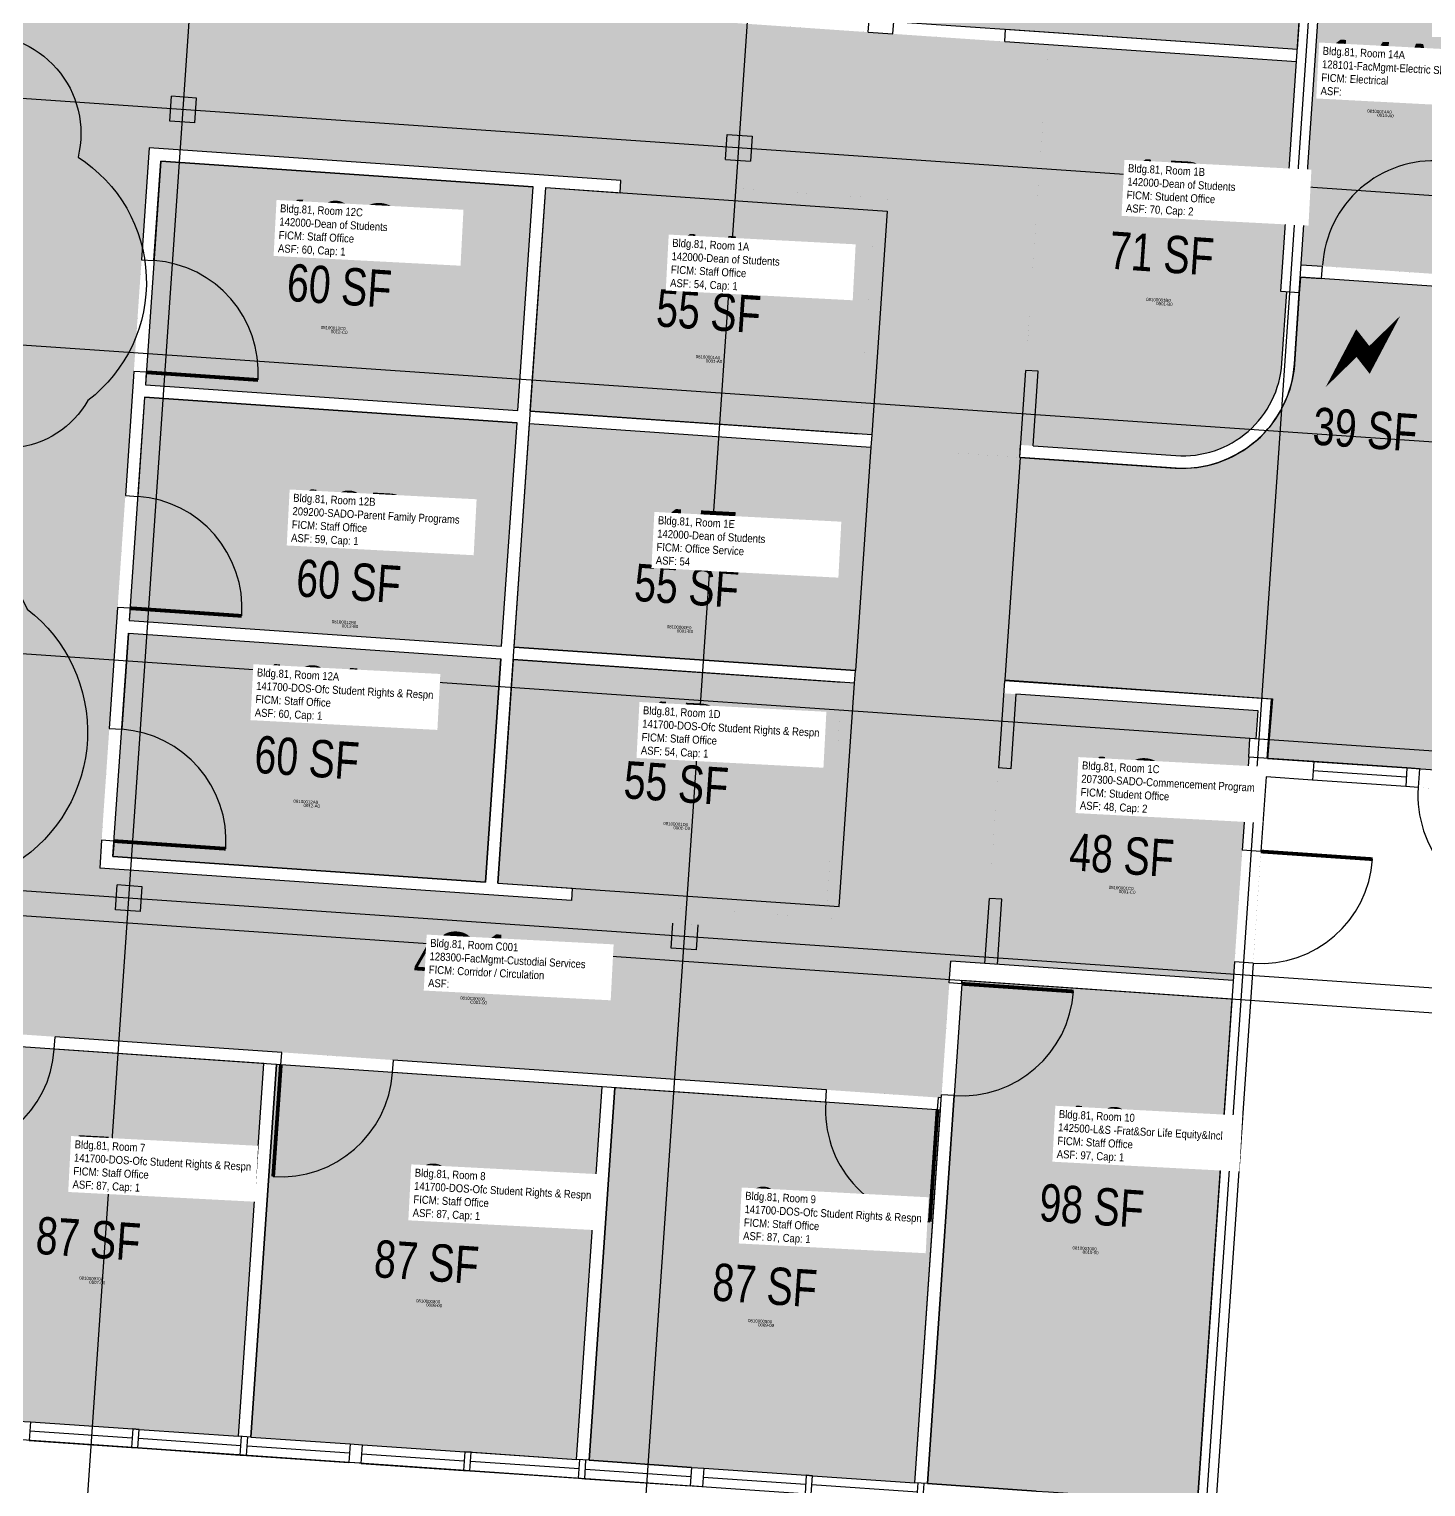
# Model space of a CAD drawing. Header units: inches. Extents: x 69222632 to 69224162, y 27679979 to 27681206.
# Drawn here: x 69223000.1 to 69223449, y 27680390.4 to 27680858.8 of the extents above; entities that cross this region are included whole.
import ezdxf
from ezdxf.enums import TextEntityAlignment as Align

# ---------------------------------------------------------------- set-up
doc = ezdxf.new("R2010")
doc.units = ezdxf.units.IN
doc.header["$LTSCALE"] = 50
doc.header["$MEASUREMENT"] = 0
doc.layers.get('0').update_dxf_attribs({"linetype": 'CONTINUOUS'})
for name, color, linetype in [('A-COLS', 5, 'CONTINUOUS'), ('A-DOOR', 2, 'CONTINUOUS'), ('A-FLOR', 3, 'CONTINUOUS'), ('A-GLAZ', 1, 'CONTINUOUS'), ('A-GRID', 1, 'CONTINUOUS'), ('A-IDEN-ICON', 4, 'CONTINUOUS'), ('A-IDEN-RNUM', 7, 'CONTINUOUS'), ('A-IDEN-SNUM', 4, 'CONTINUOUS'), ('A-IDEN-VNUM', 4, 'CONTINUOUS'), ('A-WALL', 5, 'CONTINUOUS'), ('AREA-ASSIGN', 7, 'CONTINUOUS'), ('AREA-GROSS', 1, 'CONTINUOUS'), ('AREA-TEXT', 3, 'CONTINUOUS'), ('Rooms-Category-Color', 7, 'CONTINUOUS'), ('Rooms-College-Color', 7, 'CONTINUOUS'), ('Rooms-Department-Color', 7, 'CONTINUOUS'), ('Rooms-Division-Color', 7, 'CONTINUOUS'), ('Rooms-Information', 7, 'CONTINUOUS')]:
    doc.layers.add(name, color=color, linetype=linetype)
doc.layers.add('A-REV', color=1, linetype='CONTINUOUS', true_color=0xff0000)
doc.styles.add('CP_AREA', font='arial.ttf', dxfattribs={"height": 15})
doc.styles.add('CP_ROOMSNUMBER', font='arial.ttf', dxfattribs={"height": 1})
doc.styles.add('CP_ROOMVNUMBER', font='arial.ttf', dxfattribs={"width": 0.85, "height": 0.075})

# ---------------------------------------------------------------- blocks, each defined once
blk = doc.blocks.new('CPELECT')
blk.add_lwpolyline([(0.0623, 0.0629, 0, 0.03, 0), (0.0105, -0.0168, 0.03, 0.03, 0), (-0.0105, 0.0068, 0.03, 0, 0), (-0.0623, -0.0729, 0.03, 0, 0)], format="xyseb")

msp = doc.modelspace()

# ---------------------------------------------------------------- hatches: boundary and pattern name
at = {"layer": 'Rooms-Category-Color', "true_color": 0xfa9ba3}
for points in [[(69223415.77, 27680969.05), (69223403.8, 27680969.87), (69223356.89, 27680973.1), (69223352.91, 27680973.37), (69223316.99, 27680975.84), (69223315, 27680975.98), (69223284.07, 27680978.11), (69223276.04, 27680861.38), (69223407.74, 27680852.32), (69223409.39, 27680876.27)], [(69223037.47, 27680744.52), (69223157.18, 27680736.28), (69223162.13, 27680808.11), (69223042.41, 27680816.35)], [(69223166.12, 27680807.84), (69223275.85, 27680800.29), (69223270.91, 27680728.46), (69223161.17, 27680736.01)], [(69223032.25, 27680668.7), (69223151.97, 27680660.46), (69223156.91, 27680732.29), (69223037.19, 27680740.53)], [(69223160.9, 27680732.02), (69223270.63, 27680724.47), (69223265.69, 27680652.64), (69223155.96, 27680660.19)], [(69223031.98, 27680664.71), (69223151.69, 27680656.47), (69223146.75, 27680584.64), (69223027.03, 27680592.88)], [(69223265.42, 27680648.65), (69223155.68, 27680656.2), (69223150.74, 27680584.37), (69223260.47, 27680576.82)], [(69223387.15, 27680553.03), (69223392.5, 27680630.85), (69223394.5, 27680630.71), (69223395.12, 27680639.72), (69223313.3, 27680645.35), (69223307.33, 27680558.52)], [(69223386.74, 27680547.04), (69223299.93, 27680553.02), (69223299.86, 27680552.01), (69223288.81, 27680391.4), (69223323.73, 27680389), (69223327.72, 27680388.72), (69223363.64, 27680386.25), (69223375.62, 27680385.43)], [(69223075.58, 27680526.35), (69222972.27, 27680533.46), (69222970.83, 27680533.56), (69222962.59, 27680413.84), (69222996.52, 27680411.51), (69223000.5, 27680411.23), (69223033.42, 27680408.97), (69223035.42, 27680408.83), (69223067.34, 27680406.64)], [(69223184.32, 27680518.87), (69223081, 27680525.98), (69223081, 27680525.98), (69223079.57, 27680526.08), (69223071.33, 27680406.36), (69223103.25, 27680404.17), (69223107.24, 27680403.89), (69223140.16, 27680401.63), (69223142.15, 27680401.49), (69223176.08, 27680399.15)], [(69223293.06, 27680511.39), (69223292.06, 27680511.46), (69223291.84, 27680511.46), (69223188.31, 27680518.59), (69223180.07, 27680398.88), (69223213, 27680396.61), (69223216.98, 27680396.34), (69223249.89, 27680394.08), (69223251.89, 27680393.94), (69223284.82, 27680391.67)]]:
    msp.add_hatch(color=241, dxfattribs=at).paths.add_polyline_path(points)
at = {"layer": 'Rooms-Category-Color', "true_color": 0xadadad}
for points in [[(69223270.63, 27680724.47), (69223318.52, 27680721.17), (69223327.65, 27680853.83), (69223024.37, 27680874.69), (69223024.99, 27680883.67), (69222875.34, 27680893.97), (69222872.12, 27680847.08), (69222920, 27680843.78), (69222919.93, 27680842.78), (69222991.76, 27680837.84), (69222991.42, 27680832.85), (69222990.42, 27680832.92), (69222971.1, 27680537.55), (69223293.33, 27680515.38), (69223296.35, 27680559.28), (69223307.33, 27680558.52), (69223318.52, 27680721.17), (69223270.63, 27680724.47), (69223260.47, 27680576.82), (69223174.68, 27680582.72), (69223174.41, 27680578.73), (69223022.77, 27680589.16), (69223038.69, 27680820.62), (69223190.33, 27680810.18), (69223190.06, 27680806.19), (69223275.85, 27680800.29)], [(69223469.77, 27680778.89), (69223476.16, 27680871.67), (69223415.37, 27680875.85), (69223408.99, 27680783.07)]]:
    msp.add_hatch(color=253, dxfattribs=at).paths.add_polyline_path(points)
at = {"layer": 'Rooms-Category-Color', "true_color": 0xfa9ba3}
h = msp.add_hatch(color=241, dxfattribs=at)
edge = h.paths.add_edge_path()
edge.add_line((69223404.38, 27680774.37), (69223402.39, 27680774.51))
edge.add_line((69223402.39, 27680774.51), (69223407.47, 27680848.34))
edge.add_line((69223407.47, 27680848.34), (69223327.65, 27680853.83))
edge.add_line((69223327.65, 27680853.83), (69223318.79, 27680725.16))
edge.add_line((69223318.79, 27680725.16), (69223368.68, 27680721.73))
edge.add_arc((69223370.88, 27680753.66), 32, 266.064, 356.064)
edge.add_line((69223402.8, 27680751.46), (69223404.38, 27680774.37))
h = msp.add_hatch(color=241, dxfattribs=at)
edge = h.paths.add_edge_path()
edge.add_line((69223399.72, 27680643.61), (69223398.19, 27680624.44))
edge.add_line((69223398.19, 27680624.44), (69223442.97, 27680621.36))
edge.add_line((69223442.97, 27680621.36), (69223486.86, 27680618.34))
edge.add_line((69223486.86, 27680618.34), (69223519.78, 27680616.07))
edge.add_line((69223519.78, 27680616.07), (69223523.78, 27680615.8))
edge.add_line((69223523.78, 27680615.8), (69223559.69, 27680613.33))
edge.add_line((69223559.69, 27680613.33), (69223577.65, 27680612.09))
edge.add_line((69223577.65, 27680612.09), (69223588.29, 27680766.73))
edge.add_line((69223588.29, 27680766.73), (69223408.7, 27680779.09))
edge.add_line((69223408.7, 27680779.09), (69223408.34, 27680773.8))
edge.add_line((69223408.34, 27680773.8), (69223406.66, 27680749.49))
edge.add_arc((69223370.76, 27680753.76), 36.15, 266.839, 353.2101, ccw=False)
edge.add_line((69223368.77, 27680717.66), (69223318.59, 27680721.12))
edge.add_line((69223318.59, 27680721.12), (69223313.67, 27680649.63))
edge.add_line((69223313.67, 27680649.63), (69223399.72, 27680643.61))
at = {"layer": 'Rooms-College-Color', "true_color": 0x80bc67}
for points in [[(69223415.77, 27680969.05), (69223403.8, 27680969.87), (69223356.89, 27680973.1), (69223352.91, 27680973.37), (69223316.99, 27680975.84), (69223315, 27680975.98), (69223284.07, 27680978.11), (69223276.04, 27680861.38), (69223407.74, 27680852.32), (69223409.39, 27680876.27)], [(69223037.47, 27680744.52), (69223157.18, 27680736.28), (69223162.13, 27680808.11), (69223042.41, 27680816.35)], [(69223166.12, 27680807.84), (69223275.85, 27680800.29), (69223270.91, 27680728.46), (69223161.17, 27680736.01)], [(69223032.25, 27680668.7), (69223151.97, 27680660.46), (69223156.91, 27680732.29), (69223037.19, 27680740.53)], [(69223160.9, 27680732.02), (69223270.63, 27680724.47), (69223265.69, 27680652.64), (69223155.96, 27680660.19)], [(69223031.98, 27680664.71), (69223151.69, 27680656.47), (69223146.75, 27680584.64), (69223027.03, 27680592.88)], [(69223265.42, 27680648.65), (69223155.68, 27680656.2), (69223150.74, 27680584.37), (69223260.47, 27680576.82)], [(69223387.15, 27680553.03), (69223392.5, 27680630.85), (69223394.5, 27680630.71), (69223395.12, 27680639.72), (69223313.3, 27680645.35), (69223307.33, 27680558.52)], [(69223386.74, 27680547.04), (69223299.93, 27680553.02), (69223299.86, 27680552.01), (69223288.81, 27680391.4), (69223323.73, 27680389), (69223327.72, 27680388.72), (69223363.64, 27680386.25), (69223375.62, 27680385.43)], [(69223075.58, 27680526.35), (69222972.27, 27680533.46), (69222970.83, 27680533.56), (69222962.59, 27680413.84), (69222996.52, 27680411.51), (69223000.5, 27680411.23), (69223033.42, 27680408.97), (69223035.42, 27680408.83), (69223067.34, 27680406.64)], [(69223184.32, 27680518.87), (69223081, 27680525.98), (69223081, 27680525.98), (69223079.57, 27680526.08), (69223071.33, 27680406.36), (69223103.25, 27680404.17), (69223107.24, 27680403.89), (69223140.16, 27680401.63), (69223142.15, 27680401.49), (69223176.08, 27680399.15)], [(69223293.06, 27680511.39), (69223292.06, 27680511.46), (69223291.84, 27680511.46), (69223188.31, 27680518.59), (69223180.07, 27680398.88), (69223213, 27680396.61), (69223216.98, 27680396.34), (69223249.89, 27680394.08), (69223251.89, 27680393.94), (69223284.82, 27680391.67)]]:
    msp.add_hatch(color=83, dxfattribs=at).paths.add_polyline_path(points)
at = {"layer": 'Rooms-College-Color', "true_color": 0xadadad}
for points in [[(69223270.63, 27680724.47), (69223318.52, 27680721.17), (69223327.65, 27680853.83), (69223024.37, 27680874.69), (69223024.99, 27680883.67), (69222875.34, 27680893.97), (69222872.12, 27680847.08), (69222920, 27680843.78), (69222919.93, 27680842.78), (69222991.76, 27680837.84), (69222991.42, 27680832.85), (69222990.42, 27680832.92), (69222971.1, 27680537.55), (69223293.33, 27680515.38), (69223296.35, 27680559.28), (69223307.33, 27680558.52), (69223318.52, 27680721.17), (69223270.63, 27680724.47), (69223260.47, 27680576.82), (69223174.68, 27680582.72), (69223174.41, 27680578.73), (69223022.77, 27680589.16), (69223038.69, 27680820.62), (69223190.33, 27680810.18), (69223190.06, 27680806.19), (69223275.85, 27680800.29)], [(69223469.77, 27680778.89), (69223476.16, 27680871.67), (69223415.37, 27680875.85), (69223408.99, 27680783.07)]]:
    msp.add_hatch(color=253, dxfattribs=at).paths.add_polyline_path(points)
at = {"layer": 'Rooms-College-Color', "true_color": 0x80bc67}
h = msp.add_hatch(color=83, dxfattribs=at)
edge = h.paths.add_edge_path()
edge.add_line((69223404.38, 27680774.37), (69223402.39, 27680774.51))
edge.add_line((69223402.39, 27680774.51), (69223407.47, 27680848.34))
edge.add_line((69223407.47, 27680848.34), (69223327.65, 27680853.83))
edge.add_line((69223327.65, 27680853.83), (69223318.79, 27680725.16))
edge.add_line((69223318.79, 27680725.16), (69223368.68, 27680721.73))
edge.add_arc((69223370.88, 27680753.66), 32, 266.064, 356.064)
edge.add_line((69223402.8, 27680751.46), (69223404.38, 27680774.37))
h = msp.add_hatch(color=83, dxfattribs=at)
edge = h.paths.add_edge_path()
edge.add_line((69223399.72, 27680643.61), (69223398.19, 27680624.44))
edge.add_line((69223398.19, 27680624.44), (69223442.97, 27680621.36))
edge.add_line((69223442.97, 27680621.36), (69223486.86, 27680618.34))
edge.add_line((69223486.86, 27680618.34), (69223519.78, 27680616.07))
edge.add_line((69223519.78, 27680616.07), (69223523.78, 27680615.8))
edge.add_line((69223523.78, 27680615.8), (69223559.69, 27680613.33))
edge.add_line((69223559.69, 27680613.33), (69223577.65, 27680612.09))
edge.add_line((69223577.65, 27680612.09), (69223588.29, 27680766.73))
edge.add_line((69223588.29, 27680766.73), (69223408.7, 27680779.09))
edge.add_line((69223408.7, 27680779.09), (69223408.34, 27680773.8))
edge.add_line((69223408.34, 27680773.8), (69223406.66, 27680749.49))
edge.add_arc((69223370.76, 27680753.76), 36.15, 266.839, 353.2101, ccw=False)
edge.add_line((69223368.77, 27680717.66), (69223318.59, 27680721.12))
edge.add_line((69223318.59, 27680721.12), (69223313.67, 27680649.63))
edge.add_line((69223313.67, 27680649.63), (69223399.72, 27680643.61))
at = {"layer": 'Rooms-Department-Color', "true_color": 0x604aed}
for points in [[(69223415.77, 27680969.05), (69223403.8, 27680969.87), (69223356.89, 27680973.1), (69223352.91, 27680973.37), (69223316.99, 27680975.84), (69223315, 27680975.98), (69223284.07, 27680978.11), (69223276.04, 27680861.38), (69223407.74, 27680852.32), (69223409.39, 27680876.27)], [(69223037.47, 27680744.52), (69223157.18, 27680736.28), (69223162.13, 27680808.11), (69223042.41, 27680816.35)], [(69223166.12, 27680807.84), (69223275.85, 27680800.29), (69223270.91, 27680728.46), (69223161.17, 27680736.01)], [(69223032.25, 27680668.7), (69223151.97, 27680660.46), (69223156.91, 27680732.29), (69223037.19, 27680740.53)], [(69223160.9, 27680732.02), (69223270.63, 27680724.47), (69223265.69, 27680652.64), (69223155.96, 27680660.19)], [(69223031.98, 27680664.71), (69223151.69, 27680656.47), (69223146.75, 27680584.64), (69223027.03, 27680592.88)], [(69223265.42, 27680648.65), (69223155.68, 27680656.2), (69223150.74, 27680584.37), (69223260.47, 27680576.82)], [(69223387.15, 27680553.03), (69223392.5, 27680630.85), (69223394.5, 27680630.71), (69223395.12, 27680639.72), (69223313.3, 27680645.35), (69223307.33, 27680558.52)], [(69223386.74, 27680547.04), (69223299.93, 27680553.02), (69223299.86, 27680552.01), (69223288.81, 27680391.4), (69223323.73, 27680389), (69223327.72, 27680388.72), (69223363.64, 27680386.25), (69223375.62, 27680385.43)], [(69223075.58, 27680526.35), (69222972.27, 27680533.46), (69222970.83, 27680533.56), (69222962.59, 27680413.84), (69222996.52, 27680411.51), (69223000.5, 27680411.23), (69223033.42, 27680408.97), (69223035.42, 27680408.83), (69223067.34, 27680406.64)], [(69223184.32, 27680518.87), (69223081, 27680525.98), (69223081, 27680525.98), (69223079.57, 27680526.08), (69223071.33, 27680406.36), (69223103.25, 27680404.17), (69223107.24, 27680403.89), (69223140.16, 27680401.63), (69223142.15, 27680401.49), (69223176.08, 27680399.15)], [(69223293.06, 27680511.39), (69223292.06, 27680511.46), (69223291.84, 27680511.46), (69223188.31, 27680518.59), (69223180.07, 27680398.88), (69223213, 27680396.61), (69223216.98, 27680396.34), (69223249.89, 27680394.08), (69223251.89, 27680393.94), (69223284.82, 27680391.67)]]:
    msp.add_hatch(color=173, dxfattribs=at).paths.add_polyline_path(points)
at = {"layer": 'Rooms-Department-Color', "true_color": 0xacacac}
for points in [[(69223270.63, 27680724.47), (69223318.52, 27680721.17), (69223327.65, 27680853.83), (69223024.37, 27680874.69), (69223024.99, 27680883.67), (69222875.34, 27680893.97), (69222872.12, 27680847.08), (69222920, 27680843.78), (69222919.93, 27680842.78), (69222991.76, 27680837.84), (69222991.42, 27680832.85), (69222990.42, 27680832.92), (69222971.1, 27680537.55), (69223293.33, 27680515.38), (69223296.35, 27680559.28), (69223307.33, 27680558.52), (69223318.52, 27680721.17), (69223270.63, 27680724.47), (69223260.47, 27680576.82), (69223174.68, 27680582.72), (69223174.41, 27680578.73), (69223022.77, 27680589.16), (69223038.69, 27680820.62), (69223190.33, 27680810.18), (69223190.06, 27680806.19), (69223275.85, 27680800.29)], [(69223469.77, 27680778.89), (69223476.16, 27680871.67), (69223415.37, 27680875.85), (69223408.99, 27680783.07)]]:
    msp.add_hatch(color=253, dxfattribs=at).paths.add_polyline_path(points)
at = {"layer": 'Rooms-Department-Color', "true_color": 0x604aed}
h = msp.add_hatch(color=173, dxfattribs=at)
edge = h.paths.add_edge_path()
edge.add_line((69223404.38, 27680774.37), (69223402.39, 27680774.51))
edge.add_line((69223402.39, 27680774.51), (69223407.47, 27680848.34))
edge.add_line((69223407.47, 27680848.34), (69223327.65, 27680853.83))
edge.add_line((69223327.65, 27680853.83), (69223318.79, 27680725.16))
edge.add_line((69223318.79, 27680725.16), (69223368.68, 27680721.73))
edge.add_arc((69223370.88, 27680753.66), 32, 266.064, 356.064)
edge.add_line((69223402.8, 27680751.46), (69223404.38, 27680774.37))
h = msp.add_hatch(color=173, dxfattribs=at)
edge = h.paths.add_edge_path()
edge.add_line((69223399.72, 27680643.61), (69223398.19, 27680624.44))
edge.add_line((69223398.19, 27680624.44), (69223442.97, 27680621.36))
edge.add_line((69223442.97, 27680621.36), (69223486.86, 27680618.34))
edge.add_line((69223486.86, 27680618.34), (69223519.78, 27680616.07))
edge.add_line((69223519.78, 27680616.07), (69223523.78, 27680615.8))
edge.add_line((69223523.78, 27680615.8), (69223559.69, 27680613.33))
edge.add_line((69223559.69, 27680613.33), (69223577.65, 27680612.09))
edge.add_line((69223577.65, 27680612.09), (69223588.29, 27680766.73))
edge.add_line((69223588.29, 27680766.73), (69223408.7, 27680779.09))
edge.add_line((69223408.7, 27680779.09), (69223408.34, 27680773.8))
edge.add_line((69223408.34, 27680773.8), (69223406.66, 27680749.49))
edge.add_arc((69223370.76, 27680753.76), 36.15, 266.839, 353.2101, ccw=False)
edge.add_line((69223368.77, 27680717.66), (69223318.59, 27680721.12))
edge.add_line((69223318.59, 27680721.12), (69223313.67, 27680649.63))
edge.add_line((69223313.67, 27680649.63), (69223399.72, 27680643.61))
at = {"layer": 'Rooms-Division-Color', "true_color": 0x604aed}
for points in [[(69223415.77, 27680969.05), (69223403.8, 27680969.87), (69223356.89, 27680973.1), (69223352.91, 27680973.37), (69223316.99, 27680975.84), (69223315, 27680975.98), (69223284.07, 27680978.11), (69223276.04, 27680861.38), (69223407.74, 27680852.32), (69223409.39, 27680876.27)], [(69223037.47, 27680744.52), (69223157.18, 27680736.28), (69223162.13, 27680808.11), (69223042.41, 27680816.35)], [(69223166.12, 27680807.84), (69223275.85, 27680800.29), (69223270.91, 27680728.46), (69223161.17, 27680736.01)], [(69223032.25, 27680668.7), (69223151.97, 27680660.46), (69223156.91, 27680732.29), (69223037.19, 27680740.53)], [(69223160.9, 27680732.02), (69223270.63, 27680724.47), (69223265.69, 27680652.64), (69223155.96, 27680660.19)], [(69223031.98, 27680664.71), (69223151.69, 27680656.47), (69223146.75, 27680584.64), (69223027.03, 27680592.88)], [(69223265.42, 27680648.65), (69223155.68, 27680656.2), (69223150.74, 27680584.37), (69223260.47, 27680576.82)], [(69223387.15, 27680553.03), (69223392.5, 27680630.85), (69223394.5, 27680630.71), (69223395.12, 27680639.72), (69223313.3, 27680645.35), (69223307.33, 27680558.52)], [(69223386.74, 27680547.04), (69223299.93, 27680553.02), (69223299.86, 27680552.01), (69223288.81, 27680391.4), (69223323.73, 27680389), (69223327.72, 27680388.72), (69223363.64, 27680386.25), (69223375.62, 27680385.43)], [(69223075.58, 27680526.35), (69222972.27, 27680533.46), (69222970.83, 27680533.56), (69222962.59, 27680413.84), (69222996.52, 27680411.51), (69223000.5, 27680411.23), (69223033.42, 27680408.97), (69223035.42, 27680408.83), (69223067.34, 27680406.64)], [(69223184.32, 27680518.87), (69223081, 27680525.98), (69223081, 27680525.98), (69223079.57, 27680526.08), (69223071.33, 27680406.36), (69223103.25, 27680404.17), (69223107.24, 27680403.89), (69223140.16, 27680401.63), (69223142.15, 27680401.49), (69223176.08, 27680399.15)], [(69223293.06, 27680511.39), (69223292.06, 27680511.46), (69223291.84, 27680511.46), (69223188.31, 27680518.59), (69223180.07, 27680398.88), (69223213, 27680396.61), (69223216.98, 27680396.34), (69223249.89, 27680394.08), (69223251.89, 27680393.94), (69223284.82, 27680391.67)]]:
    msp.add_hatch(color=173, dxfattribs=at).paths.add_polyline_path(points)
at = {"layer": 'Rooms-Division-Color', "true_color": 0xadadad}
for points in [[(69223270.63, 27680724.47), (69223318.52, 27680721.17), (69223327.65, 27680853.83), (69223024.37, 27680874.69), (69223024.99, 27680883.67), (69222875.34, 27680893.97), (69222872.12, 27680847.08), (69222920, 27680843.78), (69222919.93, 27680842.78), (69222991.76, 27680837.84), (69222991.42, 27680832.85), (69222990.42, 27680832.92), (69222971.1, 27680537.55), (69223293.33, 27680515.38), (69223296.35, 27680559.28), (69223307.33, 27680558.52), (69223318.52, 27680721.17), (69223270.63, 27680724.47), (69223260.47, 27680576.82), (69223174.68, 27680582.72), (69223174.41, 27680578.73), (69223022.77, 27680589.16), (69223038.69, 27680820.62), (69223190.33, 27680810.18), (69223190.06, 27680806.19), (69223275.85, 27680800.29)], [(69223469.77, 27680778.89), (69223476.16, 27680871.67), (69223415.37, 27680875.85), (69223408.99, 27680783.07)]]:
    msp.add_hatch(color=253, dxfattribs=at).paths.add_polyline_path(points)
at = {"layer": 'Rooms-Division-Color', "true_color": 0x604aed}
h = msp.add_hatch(color=173, dxfattribs=at)
edge = h.paths.add_edge_path()
edge.add_line((69223404.38, 27680774.37), (69223402.39, 27680774.51))
edge.add_line((69223402.39, 27680774.51), (69223407.47, 27680848.34))
edge.add_line((69223407.47, 27680848.34), (69223327.65, 27680853.83))
edge.add_line((69223327.65, 27680853.83), (69223318.79, 27680725.16))
edge.add_line((69223318.79, 27680725.16), (69223368.68, 27680721.73))
edge.add_arc((69223370.88, 27680753.66), 32, 266.064, 356.064)
edge.add_line((69223402.8, 27680751.46), (69223404.38, 27680774.37))
h = msp.add_hatch(color=173, dxfattribs=at)
edge = h.paths.add_edge_path()
edge.add_line((69223399.72, 27680643.61), (69223398.19, 27680624.44))
edge.add_line((69223398.19, 27680624.44), (69223442.97, 27680621.36))
edge.add_line((69223442.97, 27680621.36), (69223486.86, 27680618.34))
edge.add_line((69223486.86, 27680618.34), (69223519.78, 27680616.07))
edge.add_line((69223519.78, 27680616.07), (69223523.78, 27680615.8))
edge.add_line((69223523.78, 27680615.8), (69223559.69, 27680613.33))
edge.add_line((69223559.69, 27680613.33), (69223577.65, 27680612.09))
edge.add_line((69223577.65, 27680612.09), (69223588.29, 27680766.73))
edge.add_line((69223588.29, 27680766.73), (69223408.7, 27680779.09))
edge.add_line((69223408.7, 27680779.09), (69223408.34, 27680773.8))
edge.add_line((69223408.34, 27680773.8), (69223406.66, 27680749.49))
edge.add_arc((69223370.76, 27680753.76), 36.15, 266.839, 353.2101, ccw=False)
edge.add_line((69223368.77, 27680717.66), (69223318.59, 27680721.12))
edge.add_line((69223318.59, 27680721.12), (69223313.67, 27680649.63))
edge.add_line((69223313.67, 27680649.63), (69223399.72, 27680643.61))

# ---------------------------------------------------------------- linework, layer by layer
at = {"layer": 'A-COLS'}
for p, q in [((69223045.3, 27680829.18), (69223045.85, 27680837.2)), ((69223053.87, 27680836.65), (69223045.85, 27680837.2)), ((69223053.32, 27680828.63), (69223053.87, 27680836.65)), ((69223053.32, 27680828.63), (69223045.3, 27680829.18)), ((69223027.86, 27680575.74), (69223028.41, 27680583.76)), ((69223036.43, 27680583.21), (69223028.41, 27680583.76)), ((69223035.88, 27680575.19), (69223036.43, 27680583.21)), ((69223035.88, 27680575.19), (69223027.86, 27680575.74)), ((69223214.5, 27680562.9), (69223206.48, 27680563.45))]:
    msp.add_line(p, q, dxfattribs=at)
at = {"layer": 'A-DOOR', "const_width": 1.2}
for points in [[(69223037.74, 27680748.51), (69223073.66, 27680746.04)], [(69223032.52, 27680672.69), (69223068.44, 27680670.22)], [(69223027.38, 27680597.87), (69223063.29, 27680595.4)], [(69223396.02, 27680594.52), (69223431.93, 27680592.05)], [(69223299.86, 27680552.01), (69223335.78, 27680549.54)], [(69223081, 27680525.98), (69223078.53, 27680490.06)], [(69223292.06, 27680511.46), (69223289.59, 27680475.54)]]:
    msp.add_lwpolyline(points, dxfattribs=at)
at = {"layer": 'A-DOOR'}
for centre, start, end in [((69223451.73, 27680780.51), 86.064, 176.064), ((69223037.74, 27680748.51), 356.064, 86.064), ((69223032.52, 27680672.69), 356.064, 86.064), ((69223027.38, 27680597.87), 356.064, 86.064), ((69223482.46, 27680612.63), 176.064, 266.064), ((69223396.02, 27680594.52), 266.064, 356.064), ((69223299.86, 27680552.01), 266.064, 356.064), ((69222972.27, 27680533.46), 266.064, 356.064), ((69223081, 27680525.98), 266.064, 356.064), ((69223292.06, 27680511.46), 176.064, 266.064)]:
    msp.add_arc(centre, 36, start, end, dxfattribs=at)
at = {"layer": 'A-FLOR'}
for p, q in [((69223318.52, 27680721.17), (69223320.44, 27680749.11)), ((69223322.78, 27680724.89), (69223324.43, 27680748.83)), ((69223161.17, 27680736.01), (69223266.92, 27680728.73)), ((69223160.9, 27680732.02), (69223270.63, 27680724.47)), ((69223270.91, 27680728.46), (69223270.63, 27680724.47)), ((69223318.52, 27680721.17), (69223318.79, 27680725.16)), ((69223155.96, 27680660.19), (69223265.69, 27680652.64)), ((69223155.68, 27680656.2), (69223261.43, 27680648.92)), ((69223265.42, 27680648.65), (69223265.69, 27680652.64)), ((69223313.58, 27680649.34), (69223311.66, 27680621.41)), ((69223317.29, 27680645.08), (69223315.65, 27680621.13)), ((69223307.33, 27680558.52), (69223308.77, 27680579.44)), ((69223311.32, 27680558.25), (69223312.76, 27680579.16))]:
    msp.add_line(p, q, dxfattribs=at)
at = {"layer": 'A-FLOR', "const_width": 0.001}
for points in [[(69223223.02, 27680803.92), (69223223.3, 27680807.91)], [(69223270.91, 27680728.46), (69223276.12, 27680804.28), (69223223.3, 27680807.91)], [(69223266.92, 27680728.73), (69223271.86, 27680800.56), (69223223.02, 27680803.92)], [(69223265.42, 27680648.65), (69223260.2, 27680572.83), (69223207.37, 27680576.46)], [(69223261.43, 27680648.92), (69223256.48, 27680577.09), (69223207.65, 27680580.45)], [(69223207.37, 27680576.46), (69223207.65, 27680580.45)]]:
    msp.add_lwpolyline(points, dxfattribs=at)
at = {"layer": 'A-FLOR'}
for points in [[(69223318.52, 27680721.17), (69223368.41, 27680717.74, 0.414214), (69223406.8, 27680751.18), (69223408.37, 27680774.09)], [(69223322.78, 27680724.89), (69223368.68, 27680721.73, 0.414214), (69223402.8, 27680751.46), (69223404.38, 27680774.37)]]:
    msp.add_lwpolyline(points, format="xyb", dxfattribs=at)
for points in [[(69223324.43, 27680748.83), (69223320.44, 27680749.11)], [(69223398.49, 27680630.43), (69223399.38, 27680643.44), (69223313.58, 27680649.34)], [(69223394.5, 27680630.71), (69223395.12, 27680639.72), (69223317.29, 27680645.08)], [(69223315.65, 27680621.13), (69223311.66, 27680621.41)], [(69223312.76, 27680579.16), (69223308.77, 27680579.44)]]:
    msp.add_lwpolyline(points, dxfattribs=at)
at = {"layer": 'A-GLAZ'}
for p, q in [((69223442.76, 27680618.37), (69223412.83, 27680620.43)), ((69223442.97, 27680621.36), (69223413.04, 27680623.42)), ((69223442.56, 27680615.37), (69223412.63, 27680617.43)), ((69223000.5, 27680411.23), (69223033.42, 27680408.97)), ((69223000.09, 27680405.25), (69223033.01, 27680402.98)), ((69223033.22, 27680405.98), (69223000.3, 27680408.24)), ((69223068.14, 27680403.57), (69223035.21, 27680405.84)), ((69223035.42, 27680408.83), (69223067.34, 27680406.64)), ((69223071.33, 27680406.36), (69223103.25, 27680404.17)), ((69223035, 27680402.85), (69223067.93, 27680400.58)), ((69223069.93, 27680400.44), (69223102.84, 27680398.18)), ((69223103.05, 27680401.17), (69223070.13, 27680403.44)), ((69223139.95, 27680398.63), (69223107.04, 27680400.9)), ((69223107.25, 27680403.89), (69223140.16, 27680401.63)), ((69223141.15, 27680401.56), (69223176.08, 27680399.15)), ((69223106.84, 27680397.9), (69223139.75, 27680395.64)), ((69223141.74, 27680395.5), (69223176.67, 27680393.1)), ((69223176.88, 27680396.09), (69223141.95, 27680398.5)), ((69223212.79, 27680393.62), (69223178.87, 27680395.96)), ((69223213, 27680396.61), (69223180.07, 27680398.88)), ((69223216.98, 27680396.34), (69223249.89, 27680394.08)), ((69223178.66, 27680392.96), (69223212.59, 27680390.63)), ((69223249.69, 27680391.08), (69223216.78, 27680393.35)), ((69223285.62, 27680388.61), (69223251.68, 27680390.95)), ((69223251.89, 27680393.94), (69223284.82, 27680391.67)), ((69223323.73, 27680389), (69223288.81, 27680391.4))]:
    msp.add_line(p, q, dxfattribs=at)
at = {"layer": 'A-GRID'}
for p, q in [((69223006.93, 27680212.96), (69223074.37, 27681193.2)), ((69223185.55, 27680200.67), (69223252.99, 27681180.91)), ((69223365.06, 27680188.32), (69223432.51, 27681168.56)), ((69224150.49, 27680757.17), (69222678.25, 27680858.47)), ((69224145.07, 27680678.3), (69222672.82, 27680779.6)), ((69224138.27, 27680579.53), (69222666.02, 27680680.83)), ((69224133.06, 27680503.73), (69222660.81, 27680605.03)), ((69224132.51, 27680495.73), (69222660.26, 27680597.03)), ((69224120.98, 27680328.13), (69222648.73, 27680429.42))]:
    msp.add_line(p, q, dxfattribs=at)
at = {"layer": 'A-REV'}
for points in [[(69222800.2, 27680864.14, -0.520567), (69222885.48, 27680860.67, -0.520567), (69222927.68, 27680858.95, -0.520567), (69222981.71, 27680856.75, -0.520567), (69223015.81, 27680817.65, -0.520567), (69223019, 27680739.48, -0.520567), (69222969.15, 27680734.81, -0.520567), (69222929.77, 27680737.07, -0.520567), (69222835.76, 27680742.45, -0.520567), (69222790.22, 27680775.15, -0.520567), (69222795.04, 27680818.14, -0.520567)], [(69222784.58, 27680691.08, -0.520567), (69222859.1, 27680688.86, -0.520567), (69222923.43, 27680686.94, -0.520567), (69222999.46, 27680672.44, -0.520567), (69222995.69, 27680590.79, -0.520567), (69222940.22, 27680559.05, -0.520567), (69222880.64, 27680563.32, -0.520567), (69222842.11, 27680566.07, -0.520567), (69222769.43, 27680571.27, -0.520567), (69222780.79, 27680661.11, -0.520567)]]:
    msp.add_lwpolyline(points, format="xyb", close=True, dxfattribs=at)
at = {"layer": 'A-WALL'}
for p, q in [((69223402.39, 27680774.51), (69223409.39, 27680876.27)), ((69223408.37, 27680774.09), (69223415.37, 27680875.85)), ((69223269.78, 27680857.81), (69223270.05, 27680861.8)), ((69223277.76, 27680857.26), (69223278.04, 27680861.25)), ((69223313.68, 27680854.79), (69223313.95, 27680858.77)), ((69223313.95, 27680858.77), (69223407.74, 27680852.32)), ((69223269.78, 27680857.81), (69223277.76, 27680857.26)), ((69223313.68, 27680854.79), (69223407.47, 27680848.34)), ((69223223.91, 27680816.89), (69223224.47, 27680824.91)), ((69223224.47, 27680824.91), (69223232.49, 27680824.36)), ((69223232.49, 27680824.36), (69223231.94, 27680816.34)), ((69223038.69, 27680820.62), (69223036.22, 27680784.7)), ((69223190.33, 27680810.18), (69223038.69, 27680820.62)), ((69223223.91, 27680816.89), (69223231.94, 27680816.34)), ((69223040.21, 27680784.43), (69223042.41, 27680816.35)), ((69223042.41, 27680816.35), (69223162.13, 27680808.11)), ((69223150.74, 27680584.37), (69223166.12, 27680807.84)), ((69223157.18, 27680736.28), (69223162.13, 27680808.11)), ((69223166.12, 27680807.84), (69223190.06, 27680806.19)), ((69223190.06, 27680806.19), (69223190.33, 27680810.18)), ((69223036.22, 27680784.7), (69223040.21, 27680784.43)), ((69223408.72, 27680779.09), (69223415.51, 27680778.62)), ((69223408.99, 27680783.07), (69223415.79, 27680782.6)), ((69223415.51, 27680778.62), (69223415.79, 27680782.6)), ((69223408.37, 27680774.09), (69223402.39, 27680774.51)), ((69223033.75, 27680748.78), (69223031.01, 27680708.88)), ((69223037.74, 27680748.51), (69223033.75, 27680748.78)), ((69223037.74, 27680748.51), (69223037.47, 27680744.52)), ((69223037.47, 27680744.52), (69223157.18, 27680736.28)), ((69223037.19, 27680740.53), (69223035, 27680708.6)), ((69223037.19, 27680740.53), (69223156.91, 27680732.29)), ((69223151.97, 27680660.46), (69223156.91, 27680732.29)), ((69223031.01, 27680708.88), (69223035, 27680708.6)), ((69223028.53, 27680672.96), (69223025.86, 27680634.06)), ((69223032.52, 27680672.69), (69223028.53, 27680672.96)), ((69223032.52, 27680672.69), (69223032.25, 27680668.7)), ((69223032.25, 27680668.7), (69223151.97, 27680660.46)), ((69223031.98, 27680664.71), (69223029.85, 27680633.78)), ((69223031.98, 27680664.71), (69223151.69, 27680656.47)), ((69223146.75, 27680584.64), (69223151.69, 27680656.47)), ((69223025.86, 27680634.06), (69223029.85, 27680633.78)), ((69223392.09, 27680624.86), (69223392.5, 27680630.85)), ((69223398.49, 27680630.43), (69223392.5, 27680630.85)), ((69223398.08, 27680624.45), (69223398.49, 27680630.43)), ((69223392.09, 27680624.86), (69223390.03, 27680594.93)), ((69223413.04, 27680623.42), (69223392.09, 27680624.86)), ((69223413.04, 27680623.42), (69223412.63, 27680617.43)), ((69223442.97, 27680621.36), (69223442.56, 27680615.37)), ((69223446.96, 27680621.08), (69223442.97, 27680621.36)), ((69223446.96, 27680621.08), (69223446.54, 27680615.1)), ((69223397.66, 27680618.46), (69223396.02, 27680594.52)), ((69223412.63, 27680617.43), (69223397.66, 27680618.46)), ((69223446.54, 27680615.1), (69223442.56, 27680615.37)), ((69223023.39, 27680598.14), (69223022.77, 27680589.16)), ((69223027.38, 27680597.87), (69223023.39, 27680598.14)), ((69223027.38, 27680597.87), (69223027.03, 27680592.88)), ((69223027.03, 27680592.88), (69223146.75, 27680584.64)), ((69223396.02, 27680594.52), (69223390.03, 27680594.93)), ((69223174.41, 27680578.73), (69223022.77, 27680589.16)), ((69223150.74, 27680584.37), (69223174.68, 27680582.72)), ((69223174.68, 27680582.72), (69223174.41, 27680578.73)), ((69223206.48, 27680563.45), (69223207.03, 27680571.47)), ((69223215.05, 27680570.92), (69223214.5, 27680562.9)), ((69223295.87, 27680552.29), (69223296.35, 27680559.28)), ((69223387.15, 27680553.03), (69223296.35, 27680559.28)), ((69223387.56, 27680559.02), (69223375.62, 27680385.43)), ((69223393.55, 27680558.6), (69223387.56, 27680559.02)), ((69223393.55, 27680558.6), (69223381.19, 27680379.03)), ((69223299.86, 27680552.01), (69223295.87, 27680552.29)), ((69223299.86, 27680552.01), (69223299.93, 27680553.02)), ((69223386.74, 27680547.04), (69223299.93, 27680553.02)), ((69223008.18, 27680530.99), (69223008.46, 27680534.98)), ((69223081, 27680525.98), (69223008.18, 27680530.99)), ((69223081.28, 27680529.97), (69223008.46, 27680534.98)), ((69223067.34, 27680406.64), (69223075.58, 27680526.35)), ((69223081, 27680525.98), (69223081.28, 27680529.97)), ((69223116.92, 27680523.51), (69223117.19, 27680527.5)), ((69223256.42, 27680517.92), (69223116.97, 27680527.51)), ((69223071.33, 27680406.36), (69223079.57, 27680526.08)), ((69223256.15, 27680513.92), (69223116.92, 27680523.51)), ((69223176.08, 27680399.15), (69223184.32, 27680518.87)), ((69223180.07, 27680398.88), (69223188.31, 27680518.6)), ((69223256.15, 27680513.92), (69223256.42, 27680517.92)), ((69223284.82, 27680391.67), (69223293.4, 27680516.37)), ((69223288.81, 27680391.4), (69223297.39, 27680516.1)), ((69223292.06, 27680511.46), (69223292.34, 27680515.44)), ((69223293.33, 27680515.38), (69223292.34, 27680515.44)), ((69223297.39, 27680516.1), (69223293.4, 27680516.37)), ((69223291.84, 27680511.46), (69223292.06, 27680511.45)), ((69223293.06, 27680511.39), (69223292.06, 27680511.46)), ((69222996.52, 27680411.51), (69223000.5, 27680411.23)), ((69223000.5, 27680411.23), (69223000.09, 27680405.25)), ((69223033.42, 27680408.97), (69223033.01, 27680402.98)), ((69223035.42, 27680408.83), (69223033.42, 27680408.97)), ((69223035, 27680402.85), (69223035.42, 27680408.83)), ((69223071.33, 27680406.36), (69223067.34, 27680406.64)), ((69223067.93, 27680400.58), (69223068.35, 27680406.57)), ((69223069.93, 27680400.44), (69223070.34, 27680406.43)), ((69223033.01, 27680402.98), (69223035, 27680402.85)), ((69223067.93, 27680400.58), (69223069.93, 27680400.44)), ((69223103.25, 27680404.17), (69223102.84, 27680398.18)), ((69223103.25, 27680404.17), (69223107.24, 27680403.89)), ((69223106.84, 27680397.9), (69223107.25, 27680403.89)), ((69223140.16, 27680401.63), (69223139.75, 27680395.64)), ((69223142.15, 27680401.49), (69223140.16, 27680401.63)), ((69223141.74, 27680395.5), (69223142.15, 27680401.49)), ((69223106.83, 27680397.91), (69223102.84, 27680398.18)), ((69223139.75, 27680395.64), (69223141.74, 27680395.5)), ((69223180.07, 27680398.88), (69223176.08, 27680399.15)), ((69223176.67, 27680393.1), (69223177.08, 27680399.09)), ((69223178.66, 27680392.96), (69223179.08, 27680398.95)), ((69223213, 27680396.61), (69223212.59, 27680390.63)), ((69223213, 27680396.61), (69223216.98, 27680396.34)), ((69223216.98, 27680396.34), (69223216.57, 27680390.35)), ((69223176.67, 27680393.1), (69223178.66, 27680392.96)), ((69223216.57, 27680390.35), (69223212.59, 27680390.63)), ((69223249.89, 27680394.08), (69223249.48, 27680388.09)), ((69223251.89, 27680393.94), (69223249.89, 27680394.08)), ((69223251.47, 27680387.95), (69223251.89, 27680393.94)), ((69223288.81, 27680391.4), (69223284.82, 27680391.67)), ((69223285.41, 27680385.62), (69223285.82, 27680391.6)), ((69223287.4, 27680385.48), (69223287.82, 27680391.47))]:
    msp.add_line(p, q, dxfattribs=at)
at = {"layer": 'A-WALL', "const_width": 0.001}
msp.add_lwpolyline([(69223215.05, 27680570.92), (69223207.03, 27680571.47)], dxfattribs=at)
at = {"layer": 'AREA-ASSIGN'}
for points in [[(69223415.77, 27680969.05), (69223403.8, 27680969.87), (69223356.89, 27680973.1), (69223352.91, 27680973.37), (69223316.99, 27680975.84), (69223315, 27680975.98), (69223284.07, 27680978.11), (69223276.04, 27680861.38), (69223407.74, 27680852.32), (69223409.39, 27680876.27)], [(69223037.47, 27680744.52), (69223157.18, 27680736.28), (69223162.13, 27680808.11), (69223042.41, 27680816.35)], [(69223166.12, 27680807.84), (69223275.85, 27680800.29), (69223270.91, 27680728.46), (69223161.17, 27680736.01)], [(69223032.25, 27680668.7), (69223151.97, 27680660.46), (69223156.91, 27680732.29), (69223037.19, 27680740.53)], [(69223160.9, 27680732.02), (69223270.63, 27680724.47), (69223265.69, 27680652.64), (69223155.96, 27680660.19)], [(69223031.98, 27680664.71), (69223151.69, 27680656.47), (69223146.75, 27680584.64), (69223027.03, 27680592.88)], [(69223265.42, 27680648.65), (69223155.68, 27680656.2), (69223150.74, 27680584.37), (69223260.47, 27680576.82)], [(69223386.74, 27680547.04), (69223299.93, 27680553.02), (69223299.86, 27680552.01), (69223288.81, 27680391.4), (69223323.73, 27680389), (69223327.72, 27680388.72), (69223363.64, 27680386.25), (69223375.62, 27680385.43)], [(69223075.58, 27680526.35), (69222972.27, 27680533.46), (69222970.83, 27680533.56), (69222962.59, 27680413.84), (69222996.52, 27680411.51), (69223000.5, 27680411.23), (69223033.42, 27680408.97), (69223035.42, 27680408.83), (69223067.34, 27680406.64)], [(69223184.32, 27680518.87), (69223081, 27680525.98), (69223081, 27680525.98), (69223079.57, 27680526.08), (69223071.33, 27680406.36), (69223103.25, 27680404.17), (69223107.24, 27680403.89), (69223140.16, 27680401.63), (69223142.15, 27680401.49), (69223176.08, 27680399.15)], [(69223293.06, 27680511.39), (69223292.06, 27680511.46), (69223291.84, 27680511.46), (69223188.31, 27680518.59), (69223180.07, 27680398.88), (69223213, 27680396.61), (69223216.98, 27680396.34), (69223249.89, 27680394.08), (69223251.89, 27680393.94), (69223284.82, 27680391.67)]]:
    msp.add_lwpolyline(points, close=True, dxfattribs=at)
at = {"layer": 'AREA-ASSIGN', "const_width": 0.001}
msp.add_lwpolyline([(69222971.1, 27680537.55), (69223293.33, 27680515.38), (69223296.35, 27680559.28), (69223307.33, 27680558.52), (69223318.52, 27680721.17), (69223270.63, 27680724.47), (69223260.47, 27680576.82), (69223174.68, 27680582.72), (69223174.41, 27680578.73), (69223022.77, 27680589.16), (69223038.69, 27680820.62), (69223190.33, 27680810.18), (69223190.06, 27680806.19), (69223275.85, 27680800.29), (69223270.63, 27680724.47), (69223318.52, 27680721.17), (69223327.65, 27680853.83), (69223024.37, 27680874.69)], dxfattribs=at)
for points in [[(69223469.77, 27680778.89), (69223476.16, 27680871.67), (69223415.37, 27680875.85), (69223408.99, 27680783.07)], [(69223387.15, 27680553.03), (69223392.5, 27680630.85), (69223394.5, 27680630.71), (69223395.12, 27680639.72), (69223313.3, 27680645.35), (69223307.33, 27680558.52), (69223387.15, 27680553.03)]]:
    msp.add_lwpolyline(points, close=True, dxfattribs=at)
at = {"layer": 'AREA-ASSIGN'}
for points, format in [([(69223404.38, 27680774.37, 0.001, 0.001, 0), (69223402.39, 27680774.51, 0.001, 0.001, 0), (69223407.47, 27680848.34, 0.001, 0.001, 0), (69223327.65, 27680853.83, 0.001, 0.001, 0), (69223318.79, 27680725.16, 0, 0, 0), (69223368.68, 27680721.73, 0, 0, 0.414214), (69223402.8, 27680751.46, 0, 0, 0)], "xyseb"), ([(69223399.72, 27680643.61), (69223398.19, 27680624.44), (69223442.97, 27680621.36), (69223486.86, 27680618.34), (69223519.78, 27680616.07), (69223523.78, 27680615.8), (69223559.69, 27680613.33), (69223577.65, 27680612.09), (69223588.29, 27680766.73), (69223408.7, 27680779.09), (69223408.34, 27680773.8), (69223406.66, 27680749.49, -0.395782), (69223368.77, 27680717.66), (69223318.59, 27680721.12), (69223313.67, 27680649.63)], "xyb")]:
    msp.add_lwpolyline(points, format=format, close=True, dxfattribs=at)
at = {"layer": 'AREA-GROSS', "const_width": 0.012}
msp.add_lwpolyline([(69222880.34, 27681054), (69222886.33, 27681053.59), (69222883.44, 27681011.69), (69223422.17, 27680974.62), (69223415.79, 27680881.84), (69223918.6, 27680847.24), (69223900.47, 27680583.87), (69223397.66, 27680618.46), (69223381.19, 27680379.03), (69222842.46, 27680416.09), (69222839.79, 27680377.19), (69222833.83, 27680377.6), (69222848.01, 27680584.11), (69222812.09, 27680586.58), (69222817.86, 27680670.38), (69222805.89, 27680671.21), (69222812.68, 27680769.97), (69222824.66, 27680769.15), (69222830.22, 27680849.96), (69222866.13, 27680847.49)], close=True, dxfattribs=at)

# ---------------------------------------------------------------- block references
at = {"layer": 'A-IDEN-ICON', "xscale": 180, "yscale": 180, "zscale": 180, "rotation": 356.2599942473902}
msp.add_blockref('CPELECT', (69223428.88, 27680756.09), dxfattribs=at)

# ---------------------------------------------------------------- texts
at = {"layer": 'A-IDEN-RNUM', "style": 'CP_ROOMSNUMBER'}
for s, p in [('0014-A0', (69223436.07, 27680831.02)), ('0001-B0', (69223365.01, 27680770.48)), ('0012-C0', (69223099.74, 27680761.46)), ('0001-A0', (69223220.22, 27680752.08)), ('0012-B0', (69223103.23, 27680666.92)), ('0001-E0', (69223210.94, 27680665.31)), ('0012-A0', (69223090.93, 27680609.23)), ('0001-D0', (69223209.87, 27680602.06)), ('0001-C0', (69223353.03, 27680581.52)), ('C001-00', (69223144.54, 27680545.99)), ('0010-00', (69223341.28, 27680465.7)), ('0007-00', (69223021.97, 27680456)), ('0008-00', (69223130.27, 27680448.68)), ('0009-00', (69223236.97, 27680442.31))]:
    msp.add_text(s, height=1, rotation=357.008, dxfattribs=at).set_placement(p, align=Align.MIDDLE)
at = {"layer": 'A-IDEN-SNUM', "style": 'CP_ROOMSNUMBER'}
for s, p in [('08100014A0', (69223434.14, 27680832.29)), ('08100001B0', (69223363.08, 27680771.76)), ('08100012C0', (69223097.81, 27680762.74)), ('08100001A0', (69223218.29, 27680753.36)), ('08100012B0', (69223101.3, 27680668.2)), ('08100001E0', (69223209.01, 27680666.59)), ('08100012A0', (69223089, 27680610.51)), ('08100001D0', (69223207.94, 27680603.33)), ('08100001C0', (69223351.1, 27680582.8)), ('0810C00100', (69223142.61, 27680547.27)), ('0810001000', (69223339.35, 27680466.97)), ('0810000700', (69223020.04, 27680457.28)), ('0810000800', (69223128.34, 27680449.96)), ('0810000900', (69223235.04, 27680443.59))]:
    msp.add_text(s, height=1, rotation=357.008, dxfattribs=at).set_placement(p, align=Align.MIDDLE)
at = {"layer": 'A-IDEN-VNUM', "style": 'CP_ROOMVNUMBER', "width": 0.85}
for s, p in [('14A', (69223434.64, 27680845.72)), ('1B', (69223366.07, 27680807.58)), ('12C', (69223100.03, 27680794.31)), ('1A', (69223219.58, 27680783.58)), ('12B', (69223103.66, 27680701.34)), ('1E', (69223215, 27680695.18)), ('12A', (69223092.01, 27680645.2)), ('1D', (69223210.74, 27680633.33)), ('1C', (69223351.86, 27680615.6)), ('C1', (69223142.4, 27680559.29)), ('10', (69223342.65, 27680503.53)), ('7', (69223020.36, 27680494.12)), ('8', (69223129.69, 27680485)), ('9', (69223235.9, 27680477.57))]:
    msp.add_text(s, height=18, rotation=357.008, dxfattribs=at).set_placement(p, align=Align.MIDDLE)
at = {"layer": 'AREA-TEXT', "style": 'CP_AREA', "width": 0.75}
for s, p in [('71 SF', (69223364.13, 27680786.68)), ('60 SF', (69223099.8, 27680776.32)), ('55 SF', (69223218.51, 27680768.15)), ('39 SF', (69223429.56, 27680730.15)), ('60 SF', (69223102.79, 27680681.39)), ('55 SF', (69223211.44, 27680679.93)), ('60 SF', (69223089.36, 27680624.67)), ('55 SF', (69223208.08, 27680616.51)), ('48 SF', (69223351.29, 27680593.38)), ('449 SF', (69223144.06, 27680558.25)), ('98 SF', (69223341.63, 27680480.66)), ('87 SF', (69223019.09, 27680470.1)), ('87 SF', (69223127.83, 27680462.62)), ('87 SF', (69223236.56, 27680455.13))]:
    msp.add_text(s, height=12, rotation=356.064, dxfattribs=at).set_placement(p, align=Align.MIDDLE_CENTER)

# ---------------------------------------------------------------- next in the draw order: texts
at = {"layer": 'Rooms-Information', "char_height": 2.5714, "width": 57.6, "attachment_point": 7, "rotation": 357.008, "style": 'CP_ROOMVNUMBER', "bg_fill": 3, "box_fill_scale": 1.5, "bg_fill_color": 256, "bg_fill_true_color": 13158600, "bg_fill_transparency": 0}
for s, insert in [('Bldg.81, Room 14A^M^J128101-FacMgmt-Electric Shop^M^JFICM: Electrical^M^JASF: ', (69223415.16, 27680837.68)), ('Bldg.81, Room 1B^M^J142000-Dean of Students^M^JFICM: Student Office^M^JASF: 70, Cap: 2', (69223352.54, 27680799.23)), ('Bldg.81, Room 12C^M^J142000-Dean of Students^M^JFICM: Staff Office^M^JASF: 60, Cap: 1', (69223079.98, 27680786.34)), ('Bldg.81, Room 1A^M^J142000-Dean of Students^M^JFICM: Staff Office^M^JASF: 54, Cap: 1', (69223206.04, 27680775.23)), ('Bldg.81, Room 12B^M^J209200-SADO-Parent Family Programs^M^JFICM: Staff Office^M^JASF: 59, Cap: 1', (69223084.2, 27680693.31)), ('Bldg.81, Room 1E^M^J142000-Dean of Students^M^JFICM: Office Service^M^JASF: 54', (69223201.47, 27680686.84)), ('Bldg.81, Room 12A^M^J141700-DOS-Ofc Student Rights & Respn^M^JFICM: Staff Office^M^JASF: 60, Cap: 1', (69223072.54, 27680637.17)), ('Bldg.81, Room 1D^M^J141700-DOS-Ofc Student Rights & Respn^M^JFICM: Staff Office^M^JASF: 54, Cap: 1', (69223196.63, 27680625.02)), ('Bldg.81, Room 1C^M^J207300-SADO-Commencement Program^M^JFICM: Student Office^M^JASF: 48, Cap: 2', (69223337.75, 27680607.32)), ('Bldg.81, Room C001^M^J128300-FacMgmt-Custodial Services^M^JFICM: Corridor / Circulation^M^JASF: ', (69223128.28, 27680551.02)), ('Bldg.81, Room 10^M^J142500-L&S -Frat&Sor Life Equity&Incl^M^JFICM: Staff Office^M^JASF: 97, Cap: 1', (69223330.31, 27680495.28)), ('Bldg.81, Room 7^M^J141700-DOS-Ofc Student Rights & Respn^M^JFICM: Staff Office^M^JASF: 87, Cap: 1', (69223013.96, 27680485.55)), ('Bldg.81, Room 8^M^J141700-DOS-Ofc Student Rights & Respn^M^JFICM: Staff Office^M^JASF: 87, Cap: 1', (69223123.29, 27680476.44)), ('Bldg.81, Room 9^M^J141700-DOS-Ofc Student Rights & Respn^M^JFICM: Staff Office^M^JASF: 87, Cap: 1', (69223229.5, 27680469.01))]:
    msp.add_mtext(s, dxfattribs=dict(at, insert=insert))

doc.saveas('drawing.dxf')
